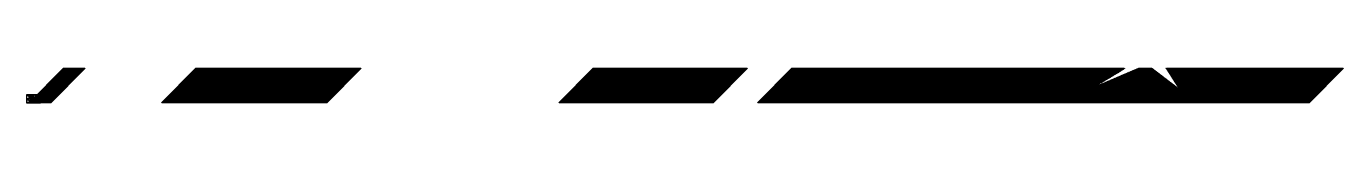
# Model space of a CAD drawing. Header units: millimetres. Extents: x 0 to 21438, y 0 to 560.
import ezdxf

# ---------------------------------------------------------------- set-up
doc = ezdxf.new("R2010")
doc.units = ezdxf.units.MM
doc.layers.add('штриховки', color=86, linetype='Continuous', lineweight=20)

msp = doc.modelspace()

# ---------------------------------------------------------------- hatches: boundary and pattern name
at = {"layer": 'штриховки', "true_color": 0x636466}
h = msp.add_hatch(dxfattribs=at)
h.set_pattern_fill('ANSI31', color=251)
h.set_pattern_definition([(45, (161035.821, 243088.5574), (-2.24506403, 2.24506403), [])])
h.paths.add_polyline_path([(5273, 560), (2759, 560), (2199, 0), (4713, 0)])
h.paths.add_polyline_path([(963, 560), (603, 560), (43, 0), (403, 0)])
h.paths.add_polyline_path([(5453, 560), (5273, 560), (4713, 0), (4893, 0)])
h.paths.add_polyline_path([(18545, 560), (18753, 233), (18326, 560), (18099, 560), (17352, 241), (17881, 560), (12457, 560), (11897, 0), (20878, 0), (21438, 560)])
h.paths.add_polyline_path([(11739, 560), (9224, 560), (8664, 0), (11179, 0)])

# ---------------------------------------------------------------- linework, layer by layer
at = {"lineweight": 30}
msp.add_lwpolyline([(0, 127), (0, 0), (231, 0), (231, 127), (0, 127)], dxfattribs=at)
for points in [[(152, 44), (152, 45), (153, 45), (153, 44), (155, 44), (155, 43), (146, 43), (146, 17), (145, 17), (145, 43), (89, 43), (89, 6), (145, 6), (145, 8), (146, 8), (146, 6), (177, 6), (177, 21), (178, 21), (178, 6), (226, 6), (226, 43), (178, 43), (178, 30), (177, 30), (177, 43), (169, 43), (169, 44), (226, 44), (226, 62), (209, 62), (209, 92), (213, 92), (213, 91), (210, 91), (210, 66), (226, 66), (226, 91), (224, 91), (224, 92), (226, 92), (226, 122), (194, 122), (194, 119), (193, 119), (193, 122), (150, 122), (150, 66), (193, 66), (193, 104), (194, 104), (194, 66), (196, 66), (196, 62), (153, 62), (153, 61), (152, 61), (152, 62), (138, 62), (138, 66), (149, 66), (149, 89), (137, 89), (137, 90), (149, 90), (149, 122), (114, 122), (114, 119), (113, 119), (113, 122), (93, 122), (93, 99), (94, 99), (94, 98), (93, 98), (93, 66), (96, 66), (96, 62), (60, 62), (60, 66), (62, 66), (62, 71), (66, 71), (66, 66), (89, 66), (89, 122), (66, 122), (66, 81), (62, 81), (62, 122), (46, 122), (46, 103), (44, 103), (44, 106), (31, 106), (31, 122), (5, 122), (5, 66), (44, 66), (44, 94), (46, 94), (46, 66), (47, 66), (47, 62), (46, 62), (46, 56), (45, 56), (45, 62), (5, 62), (5, 44), (45, 44), (45, 47), (46, 47), (46, 24), (47, 24), (47, 23), (45, 23), (45, 43), (5, 43), (5, 6), (59, 6), (59, 23), (58, 23), (58, 24), (59, 24), (59, 30), (60, 30), (60, 6), (88, 6), (88, 43), (60, 43), (60, 39), (59, 39), (59, 43), (57, 43), (57, 44), (152, 44)], [(107, 78), (105, 78), (105, 81), (104, 81), (104, 84), (105, 84), (105, 82), (113, 82), (113, 98), (105, 98), (105, 90), (104, 90), (104, 98), (103, 98), (103, 99), (113, 99), (113, 110), (114, 110), (114, 90), (128, 90), (128, 89), (114, 89), (114, 66), (128, 66), (128, 62), (105, 62), (105, 67), (105, 72), (107, 72), (107, 66), (113, 66), (113, 81), (107, 81), (107, 78)]]:
    msp.add_lwpolyline(points)

doc.saveas('drawing.dxf')
